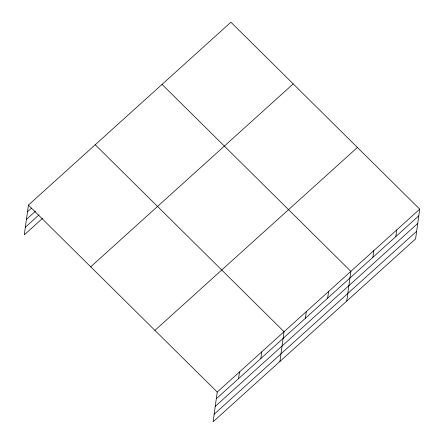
<?xml version="1.0" encoding="UTF-8"?>
<svg xmlns="http://www.w3.org/2000/svg" width="444" height="444" viewBox="0 0 444 444"><rect width="100%" height="100%" fill="white"/><g stroke="black" fill="none" stroke-linecap="round" stroke-linejoin="round"><path stroke-width="0.67" d="M419.713 209.152L217.233 392.069L213.103 421.8L415.59 238.883L419.713 209.152L230.897 22.2L28.41 205.117L24.287 234.848L42.513 218.387M238.578 378.632L239.505 371.95M260.85 358.513L261.777 351.826M279.925 361.438L284.049 331.707L95.232 144.755M305.394 318.27L306.321 311.583M327.666 298.146L328.599 291.464M346.742 301.076L350.871 271.339L162.049 84.393M372.888 257.298L373.815 250.61M395.837 236.563L396.764 229.881M27.484 211.805L31.535 208.147M26.429 219.408L35.542 211.178M25.341 227.245L39.011 214.896M90.72 266.811L293.207 83.894M154.923 330.375L357.403 147.458M216.306 398.751L418.786 215.834M215.251 406.36L417.732 223.443M214.163 414.197L416.644 231.274M28.41 205.117L217.233 392.069"/></g></svg>
